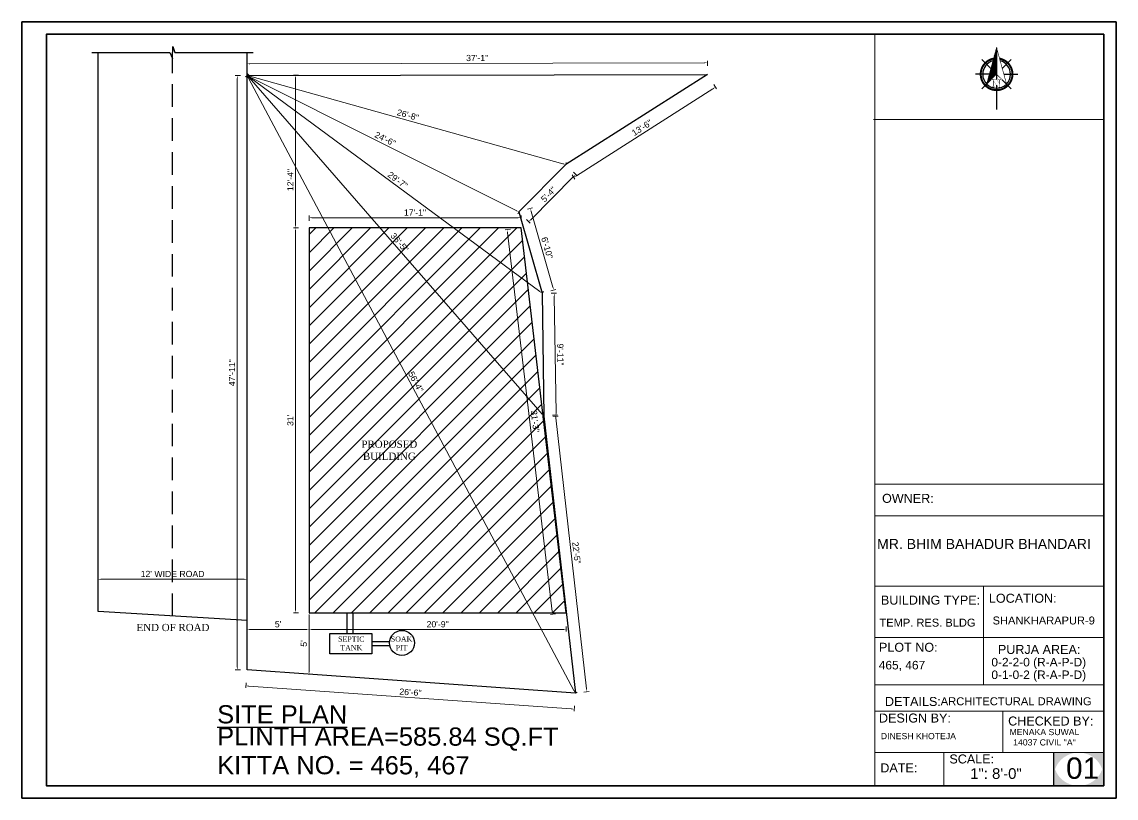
# Model space of a CAD drawing. Header units: inches. Extents: x 54699 to 80583, y -8431 to -3547.
# Drawn here: x 72546 to 73604, y -8431 to -7681 of the extents above; entities that cross this region are included whole.
import ezdxf

# ---------------------------------------------------------------- set-up
doc = ezdxf.new("R2010")
doc.units = ezdxf.units.IN
doc.header["$LTSCALE"] = 0.5
doc.header["$MEASUREMENT"] = 0
doc.header["$PDMODE"] = 66
doc.linetypes.add('HIDDEN2', pattern=[0.1875, 0.125, -0.0625])
for name, color, linetype, lineweight in [('Dimention', 5, 'Continuous', 20), ('Siteplan', 7, 'Continuous', 30), ('steps', 253, 'Continuous', 20), ('TEXT', 220, 'Continuous', 9), ('Toilet', 7, 'Continuous', 25)]:
    doc.layers.add(name, color=color, linetype=linetype, lineweight=lineweight)
doc.layers.add('Normal Wall', color=7, linetype='Continuous', lineweight=35, true_color=0xffaf89)
doc.layers.add('Rear Wall', color=7, linetype='Continuous', lineweight=20, true_color=0xd4e480)
doc.layers.add('plan wall', color=7, linetype='Continuous')
doc.layers.add('REBARS', color=5, linetype='Continuous')
doc.styles.add('Lettring Text', font='arial.ttf')
doc.styles.get("Standard").update_dxf_attribs({"font": 'arial.ttf'})
doc.styles.add('SwissBT', font='swiss.ttf', dxfattribs={"height": 12})
doc.dimstyles.new('Copy of Standard', dxfattribs={"dimtxt": 6, "dimasz": 2.875, "dimexe": 2, "dimexo": 4, "dimgap": 2, "dimtad": 1, "dimdec": 0, "dimrnd": 1, "dimzin": 0, "dimdsep": 46, "dimlunit": 4, "dimtxsty": 'Lettring Text', "dimcen": 0.1, "dimclrd": 7, "dimclre": 7, "dimclrt": 7, "dimazin": 0, "dimtfac": 0.645, "dimtdec": 0, "dimtmove": 1, "dimatfit": 0, "dimfxl": 3, "dimfxlon": 1, "dimtfillclr": 256, "dimtolj": 1, "dimtzin": 0, "dimlwd": -1, "dimlwe": -1, "dimarcsym": 2})

# ---------------------------------------------------------------- blocks, each defined once
blk = doc.blocks.new('*X743')
at = {"color": 0}
for p, q in [((145.96, -414.6), (147.62, -412.94)), ((146.16, -413.87), (147.62, -412.41)), ((146.36, -413.14), (147.62, -411.88)), ((146.55, -412.41), (147.62, -411.35)), ((146.75, -411.68), (147.62, -410.82)), ((146.95, -410.95), (147.62, -410.29)), ((147.15, -410.22), (147.62, -409.76)), ((147.35, -409.49), (147.62, -409.23)), ((147.55, -408.76), (147.62, -408.7)), ((143.76, -422.63), (147.62, -418.77)), ((143.96, -421.9), (147.62, -418.24)), ((144.16, -421.17), (147.62, -417.71)), ((144.36, -420.44), (147.62, -417.18)), ((144.56, -419.71), (147.62, -416.65)), ((144.76, -418.98), (147.62, -416.12)), ((144.96, -418.25), (147.62, -415.59)), ((145.16, -417.52), (147.62, -415.06)), ((145.36, -416.79), (147.62, -414.53)), ((145.56, -416.06), (147.62, -414)), ((145.76, -415.33), (147.62, -413.47)), ((142.76, -426.28), (147.62, -421.42)), ((142.96, -425.55), (147.62, -420.89)), ((143.16, -424.82), (147.62, -420.36)), ((143.36, -424.09), (147.62, -419.83)), ((143.56, -423.36), (147.62, -419.3))]:
    blk.add_line(p, q, dxfattribs=at)
blk = doc.blocks.new('NORTH_15')
for p, q in [((-2.87, 2.87), (-7.37, 7.37)), ((0, 3.66), (0, 10.62)), ((2.87, 2.87), (7.37, 7.37)), ((-13.37, 0), (2.72, 0)), ((5.49, 0), (17.83, 0)), ((-2.87, -2.87), (-7.37, -7.37)), ((0, -3.66), (0, -10.62)), ((2.87, -2.87), (7.37, -7.37))]:
    blk.add_line(p, q)
at = {"const_width": 1}
for points in [[(0, -8, 1), (0, 8, 0.359415), (-7.86, 1.52, 1)], [(-7.86, -1.52, 0.359415), (0, -8, 1)]]:
    blk.add_lwpolyline(points, format="xyb", dxfattribs=at)
for points, const_width in [([(4.96, -5.01), (-13.37, 0), (4.9, 5), (0, 0), (4.96, -5.01)], 0.3), ([(5.93, -1.55), (6, -1.55), (6.07, -1.54), (6.13, -1.53), (6.17, -1.52), (6.22, -1.51), (6.26, -1.49), (6.28, -1.47), (6.3, -1.45), (6.32, -1.42), (6.33, -1.39), (6.35, -1.34), (6.36, -1.29), (6.37, -1.23), (6.38, -1.16), (6.38, -1.08), (6.38, -1), (6.54, -1), (6.54, -2.34), (6.38, -2.34), (6.38, -2.3), (6.38, -2.23), (6.38, -2.16), (6.37, -2.09), (6.36, -2.04), (6.35, -1.99), (6.33, -1.95), (6.32, -1.91), (6.3, -1.88), (6.28, -1.86), (6.26, -1.83), (6.22, -1.81), (6.18, -1.8), (6.13, -1.78), (6.07, -1.77), (6.01, -1.76), (5.95, -1.76), (2.66, -1.76), (2.66, -2.34), (2.5, -2.34), (2.5, -0.16), (4.71, 1.44), (3.14, 1.44), (3.07, 1.44), (3, 1.43), (2.94, 1.42), (2.89, 1.41), (2.85, 1.4), (2.81, 1.38), (2.78, 1.36), (2.76, 1.34), (2.74, 1.31), (2.72, 1.27), (2.7, 1.22), (2.69, 1.17), (2.68, 1.11), (2.67, 1.04), (2.66, 0.97), (2.66, 0.89), (2.66, 0.87), (2.5, 0.87), (2.5, 2.21), (2.66, 2.21), (2.66, 2.17), (2.66, 2.09), (2.67, 2.03), (2.68, 1.97), (2.69, 1.91), (2.7, 1.86), (2.71, 1.82), (2.73, 1.78), (2.75, 1.76), (2.77, 1.74), (2.8, 1.72), (2.85, 1.7), (2.89, 1.68), (2.94, 1.67), (3, 1.66), (3.07, 1.66), (3.14, 1.66), (6.54, 1.66), (6.54, 0.75), (3.33, -1.55), (5.93, -1.55), (5.93, -1.55)], 0.1)]:
    blk.add_lwpolyline(points, dxfattribs=dict(const_width=const_width))
for start, end in [(90, 164.973), (270, 90), (195.027, 270)]:
    blk.add_arc((0, 0), 7, start, end)
at = {"rotation": 90}
blk.add_blockref('*X743', (-421.89, -147.62), dxfattribs=at)
blk = doc.blocks.new('A$C0BDB7EE9')
at = {"layer": 'Siteplan', "xscale": 2.999999999999779, "yscale": 2.999999999999779, "zscale": 2.999999999999779, "rotation": 247.8612575918487}
blk.add_blockref('NORTH_15', (20.2, 49.5), dxfattribs=at)
blk = doc.blocks.new('A$C327B4BBD')
at = {"layer": 'Dimention', "ltscale": 0.3, "xscale": 1.171875000000082, "yscale": 1.171875000000082, "zscale": 1.171875000000082, "rotation": 112.1387424081494}
blk.add_blockref('A$C0BDB7EE9', (16.1, 0), dxfattribs=at)
blk = doc.blocks.new('*D1208')
at = {"layer": 'Defpoints', "color": 0, "transparency": 16777216}
for p in [(72823.9, -7870.2), (72823.9, -7880.1), (73028.8, -7880.1)]:
    blk.add_point(p, dxfattribs=at)
at = {"layer": 'steps', "color": 7, "transparency": 16777216}
for p, q in [((72823.9, -7873.2), (72823.9, -7868.2)), ((73025.9, -7870.2), (72826.8, -7870.2)), ((73028.8, -7873.2), (73028.8, -7868.2))]:
    blk.add_line(p, q, dxfattribs=at)
for points in [[(72826.8, -7869.7), (72826.8, -7870.7), (72823.9, -7870.2)], [(73025.9, -7869.7), (73025.9, -7870.7), (73028.8, -7870.2)]]:
    blk.add_solid(points, dxfattribs=at)
at = {"layer": 'steps', "color": 7, "transparency": 16777216, "insert": (72926.3, -7865.2), "char_height": 6, "attachment_point": 5, "style": 'Lettring Text'}
blk.add_mtext('\\A1;17\'-1"', dxfattribs=at)
blk = doc.blocks.new('*D1209')
at = {"layer": 'Defpoints', "color": 0, "transparency": 16777216}
for p in [(72823.9, -7880.1), (72810.8, -8252.1), (72823.9, -8252.1)]:
    blk.add_point(p, dxfattribs=at)
at = {"layer": 'steps', "color": 7, "transparency": 16777216}
for p, q in [((72813.8, -7880.1), (72808.8, -7880.1)), ((72810.8, -7883), (72810.8, -8249.2)), ((72813.8, -8252.1), (72808.8, -8252.1))]:
    blk.add_line(p, q, dxfattribs=at)
for points in [[(72810.3, -7883), (72811.3, -7883), (72810.8, -7880.1)], [(72810.3, -8249.2), (72811.3, -8249.2), (72810.8, -8252.1)]]:
    blk.add_solid(points, dxfattribs=at)
at = {"layer": 'steps', "color": 7, "transparency": 16777216, "insert": (72805.8, -8066.1), "char_height": 6, "attachment_point": 5, "rotation": 90, "style": 'Lettring Text'}
blk.add_mtext("\\A1;31'", dxfattribs=at)
blk = doc.blocks.new('*D1210')
at = {"layer": 'Defpoints', "color": 0, "transparency": 16777216}
for p in [(72823.9, -8252.1), (73072.6, -8252.1), (73072.6, -8268.4)]:
    blk.add_point(p, dxfattribs=at)
at = {"layer": 'steps', "color": 7, "transparency": 16777216}
for p, q in [((72823.9, -8265.4), (72823.9, -8270.4)), ((72826.8, -8268.4), (73069.7, -8268.4)), ((73072.6, -8265.4), (73072.6, -8270.4))]:
    blk.add_line(p, q, dxfattribs=at)
for points in [[(72826.8, -8267.9), (72826.8, -8268.9), (72823.9, -8268.4)], [(73069.7, -8267.9), (73069.7, -8268.9), (73072.6, -8268.4)]]:
    blk.add_solid(points, dxfattribs=at)
at = {"layer": 'steps', "color": 7, "transparency": 16777216, "insert": (72948.2, -8263.3), "char_height": 6, "attachment_point": 5, "style": 'Lettring Text'}
blk.add_mtext('\\A1;20\'-9"', dxfattribs=at)
blk = doc.blocks.new('*D1211')
at = {"layer": 'Defpoints', "color": 0, "transparency": 16777216}
for p in [(73015.5, -7881.6), (73028.8, -7880.1), (73072.6, -8252.1)]:
    blk.add_point(p, dxfattribs=at)
at = {"layer": 'steps', "color": 7, "transparency": 16777216}
for p, q in [((73018.5, -7881.3), (73013.5, -7881.9)), ((73059, -8250.8), (73015.8, -7884.5)), ((73062.3, -8253.3), (73057.3, -8253.9))]:
    blk.add_line(p, q, dxfattribs=at)
for points in [[(73016.3, -7884.4), (73015.4, -7884.6), (73015.5, -7881.6)], [(73059.4, -8250.7), (73058.5, -8250.8), (73059.3, -8253.6)]]:
    blk.add_solid(points, dxfattribs=at)
at = {"layer": 'steps', "color": 7, "transparency": 16777216, "insert": (73042.4, -8067), "char_height": 6, "attachment_point": 5, "rotation": 276.7164, "style": 'Lettring Text'}
blk.add_mtext('\\A1;31\'-3"', dxfattribs=at)
blk = doc.blocks.new('*D1212')
at = {"layer": 'Defpoints', "color": 0, "transparency": 16777216}
for p in [(72763.9, -8307.5), (72762.8, -8322.9), (73081.4, -8329.9)]:
    blk.add_point(p, dxfattribs=at)
at = {"layer": 'steps', "color": 7, "transparency": 16777216}
for p, q in [((72763, -8319.9), (72762.7, -8324.9)), ((73077.4, -8345.1), (72765.7, -8323.1)), ((73080.5, -8342.3), (73080.2, -8347.3))]:
    blk.add_line(p, q, dxfattribs=at)
for points in [[(72765.7, -8322.6), (72765.6, -8323.6), (72762.8, -8322.9)], [(73077.5, -8344.7), (73077.4, -8345.6), (73080.3, -8345.3)]]:
    blk.add_solid(points, dxfattribs=at)
at = {"layer": 'steps', "color": 7, "transparency": 16777216, "insert": (72921.9, -8329.1), "char_height": 6, "attachment_point": 5, "rotation": 355.9627, "style": 'Lettring Text'}
blk.add_mtext('\\A1;26\'-6"', dxfattribs=at)
blk = doc.blocks.new('*D1213')
at = {"layer": 'Defpoints', "color": 0, "transparency": 16777216}
for p in [(72754.5, -7732.6), (72763.9, -7732.6), (72763.9, -8307.5)]:
    blk.add_point(p, dxfattribs=at)
at = {"layer": 'steps', "color": 7, "transparency": 16777216}
for p, q in [((72757.5, -7732.6), (72752.5, -7732.6)), ((72754.5, -8304.6), (72754.5, -7735.5)), ((72757.5, -8307.5), (72752.5, -8307.5))]:
    blk.add_line(p, q, dxfattribs=at)
for points in [[(72754, -7735.5), (72754.9, -7735.5), (72754.5, -7732.6)], [(72754, -8304.6), (72754.9, -8304.6), (72754.5, -8307.5)]]:
    blk.add_solid(points, dxfattribs=at)
at = {"layer": 'steps', "color": 7, "transparency": 16777216, "insert": (72749.4, -8020.1), "char_height": 6, "attachment_point": 5, "rotation": 90, "style": 'Lettring Text'}
blk.add_mtext('\\A1;47\'-11"', dxfattribs=at)
blk = doc.blocks.new('*D1214')
at = {"layer": 'Defpoints', "color": 0, "transparency": 16777216}
for p in [(73209, -7720.4), (72763.9, -7732.6), (73209, -7731.6)]:
    blk.add_point(p, dxfattribs=at)
at = {"layer": 'steps', "color": 7, "transparency": 16777216}
for p, q in [((72763.9, -7724.4), (72763.9, -7719.4)), ((72766.7, -7721.4), (73206.1, -7720.4)), ((73209, -7723.4), (73209, -7718.4))]:
    blk.add_line(p, q, dxfattribs=at)
for points in [[(72766.7, -7720.9), (72766.7, -7721.9), (72763.9, -7721.4)], [(73206.1, -7719.9), (73206.1, -7720.9), (73209, -7720.4)]]:
    blk.add_solid(points, dxfattribs=at)
at = {"layer": 'steps', "color": 7, "transparency": 16777216, "insert": (72986.4, -7715.8), "char_height": 6, "attachment_point": 5, "rotation": 0.1269, "style": 'Lettring Text'}
blk.add_mtext('\\A1;37\'-1"', dxfattribs=at)
blk = doc.blocks.new('*D1215')
at = {"layer": 'Defpoints', "color": 0, "transparency": 16777216}
for p in [(73209, -7731.6), (73072.1, -7818.8), (73079.9, -7831.1)]:
    blk.add_point(p, dxfattribs=at)
at = {"layer": 'steps', "color": 7, "transparency": 16777216}
for p, q in [((73215.2, -7741.4), (73217.9, -7745.6)), ((73214.4, -7745.5), (73082.3, -7829.6)), ((73078.3, -7828.6), (73081, -7832.8))]:
    blk.add_line(p, q, dxfattribs=at)
for points in [[(73214.2, -7745.1), (73214.7, -7745.9), (73216.8, -7743.9)], [(73082.1, -7829.2), (73082.6, -7830), (73079.9, -7831.1)]]:
    blk.add_solid(points, dxfattribs=at)
at = {"layer": 'steps', "color": 7, "transparency": 16777216, "insert": (73145.7, -7783.2), "char_height": 6, "attachment_point": 5, "rotation": 32.4916, "style": 'Lettring Text'}
blk.add_mtext('\\A1;13\'-6"', dxfattribs=at)
blk = doc.blocks.new('*D1216')
at = {"layer": 'Defpoints', "color": 0, "transparency": 16777216}
for p in [(73072.1, -7818.8), (73026.6, -7864.5), (73036.2, -7874.1)]:
    blk.add_point(p, dxfattribs=at)
at = {"layer": 'steps', "color": 7, "transparency": 16777216}
for p, q in [((73079.6, -7826.3), (73083.2, -7829.8)), ((73079.7, -7830.5), (73038.3, -7872.1)), ((73034.1, -7872), (73037.7, -7875.6))]:
    blk.add_line(p, q, dxfattribs=at)
for points in [[(73079.4, -7830.1), (73080.1, -7830.8), (73081.7, -7828.4)], [(73037.9, -7871.8), (73038.6, -7872.4), (73036.2, -7874.1)]]:
    blk.add_solid(points, dxfattribs=at)
at = {"layer": 'steps', "color": 7, "transparency": 16777216, "insert": (73055.4, -7847.7), "char_height": 6, "attachment_point": 5, "rotation": 45.1274, "style": 'Lettring Text'}
blk.add_mtext('\\A1;5\'-4"', dxfattribs=at)
blk = doc.blocks.new('*D1217')
at = {"layer": 'Defpoints', "color": 0, "transparency": 16777216}
for p in [(73026.6, -7864.5), (73049.2, -7943.3), (73060.5, -7940)]:
    blk.add_point(p, dxfattribs=at)
at = {"layer": 'steps', "color": 7, "transparency": 16777216}
for p, q in [((73035, -7862.1), (73039.8, -7860.8)), ((73038.6, -7864.1), (73059.7, -7937.3)), ((73057.6, -7940.9), (73062.4, -7939.5))]:
    blk.add_line(p, q, dxfattribs=at)
for points in [[(73039.1, -7863.9), (73038.2, -7864.2), (73037.8, -7861.3)], [(73060.1, -7937.1), (73059.2, -7937.4), (73060.5, -7940)]]:
    blk.add_solid(points, dxfattribs=at)
at = {"layer": 'steps', "color": 7, "transparency": 16777216, "insert": (73054, -7899.3), "char_height": 6, "attachment_point": 5, "rotation": 286.0454, "style": 'Lettring Text'}
blk.add_mtext('\\A1;6\'-10"', dxfattribs=at)
blk = doc.blocks.new('*D1218')
at = {"layer": 'Defpoints', "color": 0, "transparency": 16777216}
for p in [(73049.2, -7943.3), (73062.7, -8062), (73051, -8062.2)]:
    blk.add_point(p, dxfattribs=at)
at = {"layer": 'steps', "color": 7, "transparency": 16777216}
for p, q in [((73058, -7943.1), (73063, -7943.1)), ((73061, -7946), (73062.7, -8059.1)), ((73059.7, -8062), (73064.7, -8062))]:
    blk.add_line(p, q, dxfattribs=at)
for points in [[(73061.5, -7946), (73060.5, -7946), (73061, -7943.1)], [(73063.2, -8059.1), (73062.2, -8059.1), (73062.7, -8062)]]:
    blk.add_solid(points, dxfattribs=at)
at = {"layer": 'steps', "color": 7, "transparency": 16777216, "insert": (73066.9, -8002.5), "char_height": 6, "attachment_point": 5, "rotation": 270.8525, "style": 'Lettring Text'}
blk.add_mtext('\\A1;9\'-11"', dxfattribs=at)
blk = doc.blocks.new('*D1219')
at = {"layer": 'Defpoints', "color": 0, "transparency": 16777216}
for p in [(73051, -8062.2), (73081.4, -8329.9), (73092.6, -8328.6)]:
    blk.add_point(p, dxfattribs=at)
at = {"layer": 'steps', "color": 7, "transparency": 16777216}
for p, q in [((73059.2, -8061.2), (73064.2, -8060.7)), ((73062.5, -8063.8), (73092.2, -8325.8)), ((73089.6, -8329), (73094.6, -8328.4))]:
    blk.add_line(p, q, dxfattribs=at)
for points in [[(73063, -8063.7), (73062, -8063.8), (73062.2, -8060.9)], [(73092.7, -8325.7), (73091.8, -8325.8), (73092.6, -8328.6)]]:
    blk.add_solid(points, dxfattribs=at)
at = {"layer": 'steps', "color": 7, "transparency": 16777216, "insert": (73082.4, -8194.2), "char_height": 6, "attachment_point": 5, "rotation": 276.4761, "style": 'Lettring Text'}
blk.add_mtext('\\A1;22\'-5"', dxfattribs=at)
blk = doc.blocks.new('*D1204')
at = {"layer": 'Defpoints', "color": 0, "transparency": 16777216}
for p in [(72763.9, -7732.6), (73072.1, -7818.8), (73072.1, -7818.8)]:
    blk.add_point(p, dxfattribs=at)
at = {"layer": 'steps', "color": 7, "transparency": 16777216}
for p, q in [((72763.9, -7732.6), (72764.4, -7730.7)), ((72766.6, -7733.4), (73069.3, -7818.1)), ((73072.1, -7818.8), (73072.6, -7816.9))]:
    blk.add_line(p, q, dxfattribs=at)
for points in [[(72766.8, -7732.9), (72766.5, -7733.9), (72763.9, -7732.6)], [(73069.5, -7817.6), (73069.2, -7818.5), (73072.1, -7818.8)]]:
    blk.add_solid(points, dxfattribs=at)
at = {"layer": 'steps', "color": 7, "transparency": 16777216, "insert": (72919.4, -7770.9), "char_height": 6, "attachment_point": 5, "rotation": 344.3733, "style": 'Lettring Text'}
blk.add_mtext('\\A1;26\'-8"', dxfattribs=at)
blk = doc.blocks.new('*D1205')
at = {"layer": 'Defpoints', "color": 0, "transparency": 16777216}
for p in [(72763.9, -7732.6), (73026.6, -7864.5), (73026.6, -7864.5)]:
    blk.add_point(p, dxfattribs=at)
at = {"layer": 'steps', "color": 7, "transparency": 16777216}
for p, q in [((72763.9, -7732.6), (72763, -7734.4)), ((72766.4, -7733.9), (73024, -7863.3)), ((73026.6, -7864.5), (73025.7, -7866.3))]:
    blk.add_line(p, q, dxfattribs=at)
for points in [[(72766.7, -7733.5), (72766.2, -7734.3), (72763.9, -7732.6)], [(73024.2, -7862.8), (73023.8, -7863.7), (73026.6, -7864.5)]]:
    blk.add_solid(points, dxfattribs=at)
at = {"layer": 'steps', "color": 7, "transparency": 16777216, "insert": (72897.5, -7794.1), "char_height": 6, "attachment_point": 5, "rotation": 333.3366, "style": 'Lettring Text'}
blk.add_mtext('\\A1;24\'-6"', dxfattribs=at)
blk = doc.blocks.new('*D1207')
at = {"layer": 'Defpoints', "color": 0, "transparency": 16777216}
for p in [(72763.9, -7732.6), (73049.2, -7943.3), (73049.2, -7943.3)]:
    blk.add_point(p, dxfattribs=at)
at = {"layer": 'steps', "color": 7, "transparency": 16777216}
for p, q in [((72763.9, -7732.6), (72765.1, -7731)), ((72766.2, -7734.3), (73046.9, -7941.6)), ((73049.2, -7943.3), (73050.4, -7941.7))]:
    blk.add_line(p, q, dxfattribs=at)
for points in [[(72766.5, -7733.9), (72765.9, -7734.7), (72763.9, -7732.6)], [(73047.2, -7941.2), (73046.6, -7941.9), (73049.2, -7943.3)]]:
    blk.add_solid(points, dxfattribs=at)
at = {"layer": 'steps', "color": 7, "transparency": 16777216, "insert": (72909.6, -7833.9), "char_height": 6, "attachment_point": 5, "rotation": 323.5657, "style": 'Lettring Text'}
blk.add_mtext('\\A1;29\'-7"', dxfattribs=at)
blk = doc.blocks.new('*D1222')
at = {"layer": 'Defpoints', "color": 0, "transparency": 16777216}
for p in [(72763.9, -7732.6), (73051, -8062.2), (73051, -8062.2)]:
    blk.add_point(p, dxfattribs=at)
at = {"layer": 'steps', "color": 7, "transparency": 16777216}
for p, q in [((72763.9, -7732.6), (72762.4, -7733.9)), ((72765.8, -7734.8), (73049.1, -8060)), ((73051, -8062.2), (73049.5, -8063.5))]:
    blk.add_line(p, q, dxfattribs=at)
for points in [[(72766.1, -7734.5), (72765.4, -7735.1), (72763.9, -7732.6)], [(73049.5, -8059.7), (73048.8, -8060.3), (73051, -8062.2)]]:
    blk.add_solid(points, dxfattribs=at)
at = {"layer": 'steps', "color": 7, "transparency": 16777216, "insert": (72911.3, -7894.1), "char_height": 6, "attachment_point": 5, "rotation": 311.0653, "style": 'Lettring Text'}
blk.add_mtext('\\A1;36\'-5"', dxfattribs=at)
blk = doc.blocks.new('*D1223')
at = {"layer": 'Defpoints', "color": 0, "transparency": 16777216}
for p in [(72763.9, -7732.6), (72763.9, -7732.6), (73081.4, -8329.9)]:
    blk.add_point(p, dxfattribs=at)
at = {"layer": 'steps', "color": 7, "transparency": 16777216}
for p, q in [((72763.9, -7732.6), (72765.6, -7731.7)), ((73080, -8327.4), (72765.2, -7735.2)), ((73081.4, -8329.9), (73083.2, -8329))]:
    blk.add_line(p, q, dxfattribs=at)
for points in [[(72765.7, -7734.9), (72764.8, -7735.4), (72763.9, -7732.6)], [(73080.5, -8327.1), (73079.6, -8327.6), (73081.4, -8329.9)]]:
    blk.add_solid(points, dxfattribs=at)
at = {"layer": 'steps', "color": 7, "transparency": 16777216, "insert": (72927.1, -8028.9), "char_height": 6, "attachment_point": 5, "rotation": 297.9951, "style": 'Lettring Text'}
blk.add_mtext('\\A1;56\'-4"', dxfattribs=at)
blk = doc.blocks.new('*D1220')
at = {"layer": 'Defpoints', "color": 0, "transparency": 16777216}
for p in [(72619.9, -8219.8), (72619.9, -8251.1), (72763.9, -8259.5)]:
    blk.add_point(p, dxfattribs=at)
at = {"layer": 'steps', "color": 7, "transparency": 16777216}
for p, q in [((72619.9, -8222.8), (72619.9, -8217.8)), ((72761, -8219.8), (72622.8, -8219.8)), ((72763.9, -8222.8), (72763.9, -8217.8))]:
    blk.add_line(p, q, dxfattribs=at)
for points in [[(72622.8, -8219.3), (72622.8, -8220.3), (72619.9, -8219.8)], [(72761, -8219.3), (72761, -8220.3), (72763.9, -8219.8)]]:
    blk.add_solid(points, dxfattribs=at)
at = {"layer": 'steps', "color": 7, "transparency": 16777216, "insert": (72691.9, -8214.7), "char_height": 6, "attachment_point": 5, "style": 'Lettring Text'}
blk.add_mtext("\\A1;12' WIDE ROAD", dxfattribs=at)
blk = doc.blocks.new('*D1221')
at = {"layer": 'Defpoints', "color": 0, "transparency": 16777216}
for p in [(72763.9, -8252.1), (72823.9, -8252.1), (72763.9, -8268.4)]:
    blk.add_point(p, dxfattribs=at)
at = {"layer": 'steps', "color": 7, "transparency": 16777216}
for p, q in [((72763.9, -8265.4), (72763.9, -8270.4)), ((72821, -8268.4), (72766.8, -8268.4)), ((72823.9, -8265.4), (72823.9, -8270.4))]:
    blk.add_line(p, q, dxfattribs=at)
for points in [[(72766.8, -8267.9), (72766.8, -8268.9), (72763.9, -8268.4)], [(72821, -8267.9), (72821, -8268.9), (72823.9, -8268.4)]]:
    blk.add_solid(points, dxfattribs=at)
at = {"layer": 'steps', "color": 7, "transparency": 16777216, "insert": (72793.9, -8263.3), "char_height": 6, "attachment_point": 5, "style": 'Lettring Text'}
blk.add_mtext("\\A1;5'", dxfattribs=at)
blk = doc.blocks.new('*D1206')
at = {"layer": 'Defpoints', "color": 0, "transparency": 16777216}
for p in [(72823.9, -8252.1), (72823.9, -8311.7), (72823.9, -8311.7)]:
    blk.add_point(p, dxfattribs=at)
at = {"layer": 'steps', "color": 7, "transparency": 16777216}
for p, q in [((72823.9, -8252.1), (72825.9, -8252.1)), ((72823.9, -8255), (72823.9, -8308.9)), ((72823.9, -8311.7), (72825.9, -8311.7))]:
    blk.add_line(p, q, dxfattribs=at)
for points in [[(72823.4, -8255), (72824.4, -8255), (72823.9, -8252.1)], [(72823.4, -8308.9), (72824.4, -8308.9), (72823.9, -8311.7)]]:
    blk.add_solid(points, dxfattribs=at)
at = {"layer": 'steps', "color": 7, "transparency": 16777216, "insert": (72818.8, -8281.9), "char_height": 6, "attachment_point": 5, "rotation": 90, "style": 'Lettring Text'}
blk.add_mtext("\\A1;5'", dxfattribs=at)
blk = doc.blocks.new('*D1224')
at = {"layer": 'Defpoints', "color": 0, "transparency": 16777216}
for p in [(72810.8, -7732.5), (72823.6, -7732.5), (72823.9, -7880.1)]:
    blk.add_point(p, dxfattribs=at)
at = {"layer": 'steps', "color": 7, "transparency": 16777216}
for p, q in [((72813.8, -7732.5), (72808.8, -7732.5)), ((72810.8, -7877.2), (72810.8, -7735.4)), ((72813.8, -7880.1), (72808.8, -7880.1))]:
    blk.add_line(p, q, dxfattribs=at)
for points in [[(72810.3, -7735.4), (72811.3, -7735.4), (72810.8, -7732.5)], [(72810.3, -7877.2), (72811.3, -7877.2), (72810.8, -7880.1)]]:
    blk.add_solid(points, dxfattribs=at)
at = {"layer": 'steps', "color": 7, "transparency": 16777216, "insert": (72805.8, -7833.8), "char_height": 6, "attachment_point": 5, "rotation": 90, "style": 'Lettring Text'}
blk.add_mtext('\\A1;12\'-4"', dxfattribs=at)

msp = doc.modelspace()

# ---------------------------------------------------------------- hatches: boundary and pattern name
msp.add_hatch(color=0).paths.add_polyline_path([(73592.3, -8387.4), (73568, -8387.4, -0.414214), (73592.3, -8411.7)])
at = {"layer": 'steps', "ltscale": 0.3, "transparency": 33554623}
h = msp.add_hatch(dxfattribs=at)
h.set_pattern_fill('ANSI31', scale=100)
h.set_pattern_definition([(45, (-342.23, -3111.768), (-8.8388348, 8.8388348), [])])
h.paths.add_polyline_path([(73072.6, -8252.1), (73028.8, -7880.1), (72823.9, -7880.1), (72823.9, -8252.1)])
h.paths.add_polyline_path([(72898.6, -7889), (72914.6, -7907.3), (72923.9, -7899.2), (72907.9, -7880.9)], flags=24)
h.paths.add_polyline_path([(73034.8, -8055.7), (73037.7, -8079.9), (73050, -8078.4), (73047.1, -8054.3)], flags=24)
h.paths.add_polyline_path([(72915.9, -8021.1), (72927.3, -8042.6), (72938.3, -8036.8), (72926.8, -8015.3)], flags=24)
h.paths.add_polyline_path([(72873.5, -8108.3), (72929.8, -8108.3), (72929.8, -8081.7), (72873.5, -8081.7)], flags=24)
at = {"layer": 'TEXT'}
for points in [[(73568, -8387.4), (73543.7, -8387.4), (73543.7, -8411.7, -0.414214)], [(73568, -8387.4), (73543.7, -8387.4), (73543.7, -8411.7, -0.414214)], [(73592.3, -8387.4), (73568, -8387.4, -0.414214), (73592.3, -8411.7)], [(73543.7, -8395.2), (73543.7, -8419.5), (73568, -8419.5, -0.414214)], [(73543.7, -8395.2), (73543.7, -8419.5), (73568, -8419.5, -0.414214)], [(73592.3, -8395.2, -0.414214), (73568, -8419.5), (73592.3, -8419.5)], [(73592.3, -8395.2, -0.414214), (73568, -8419.5), (73592.3, -8419.5)]]:
    msp.add_hatch(color=0, dxfattribs=at).paths.add_polyline_path(points)

# ---------------------------------------------------------------- linework, layer by layer
at = {"color": 0}
msp.add_line((73543.7, -8387.4), (73543.7, -8419.5), dxfattribs=at)
msp.add_line((73543.7, -8387.4), (73543.7, -8419.5), dxfattribs=at)
at = {"layer": 'Normal Wall'}
for points in [[(72546.2, -7680.9), (73604.2, -7680.9), (73604.2, -8431.4), (72546.2, -8431.4)], [(72546.2, -7680.9), (73604.2, -7680.9), (73604.2, -8431.4), (72546.2, -8431.4)], [(73592.3, -7692.8), (72570, -7692.8), (72570, -8419.5), (73592.3, -8419.5)], [(73592.3, -7692.8), (72570, -7692.8), (72570, -8419.5), (73592.3, -8419.5)]]:
    msp.add_lwpolyline(points, close=True, dxfattribs=at)
at = {"layer": 'Rear Wall'}
for p, q in [((73370.9, -8137), (73370.9, -7692.8)), ((73369.7, -7775.1), (73592.3, -7775.1)), ((73370.9, -8127.8), (73592.3, -8127.8)), ((73370.9, -8127.8), (73592.3, -8127.8)), ((73370.9, -8127.8), (73592.3, -8127.8)), ((73370.9, -8127.8), (73592.3, -8127.8)), ((73370.9, -8158.6), (73592.3, -8158.6)), ((73370.9, -8158.6), (73592.3, -8158.6)), ((73370.9, -8226.6), (73592.3, -8226.6)), ((73370.9, -8226.6), (73592.3, -8226.6)), ((73476.1, -8226.6), (73476.1, -8312.5)), ((73476.1, -8226.6), (73476.1, -8321.8)), ((73370.9, -8276.1), (73592.3, -8276.1)), ((73370.9, -8276.1), (73592.3, -8276.1)), ((73370.9, -8321.8), (73592.3, -8321.8)), ((73370.9, -8347.2), (73592.3, -8347.2)), ((73370.9, -8347.2), (73592.3, -8347.2)), ((73494.7, -8387.4), (73494.7, -8347.2)), ((73494.7, -8387.4), (73494.7, -8347.2)), ((73370.9, -8387.4), (73592.3, -8387.4)), ((73370.9, -8387.4), (73592.3, -8387.4)), ((73437.6, -8387.4), (73437.6, -8419.5)), ((73437.6, -8387.4), (73437.6, -8419.5))]:
    msp.add_line(p, q, dxfattribs=at)
msp.add_lwpolyline([(73370.9, -8127.8), (73592.3, -8127.8), (73592.3, -8419.5), (73370.9, -8419.5)], close=True, dxfattribs=at)
msp.add_lwpolyline([(73370.9, -8127.8), (73592.3, -8127.8), (73592.3, -8419.5), (73370.9, -8419.5)], close=True, dxfattribs=at)
at = {"layer": 'Toilet'}
for p, q in [((72619.9, -8251.1), (72619.9, -7710.4)), ((72763.9, -7732.6), (72763.9, -7710.4)), ((72763.9, -7732.6), (73209, -7731.6)), ((72763.9, -8307.5), (72763.9, -7732.6)), ((73209, -7731.6), (73072.1, -7818.8)), ((73072.1, -7818.8), (73026.6, -7864.5)), ((73026.6, -7864.5), (73049.2, -7943.3)), ((73049.2, -7943.3), (73051, -8062.2)), ((73051, -8062.2), (73081.4, -8329.9)), ((72763.9, -8259.5), (72619.9, -8251.1)), ((72860.6, -8272.1), (72860.6, -8252.1)), ((72866.6, -8272.1), (72866.6, -8252.1)), ((72884.5, -8279.9), (72901.6, -8279.9)), ((72884.5, -8283.9), (72901.9, -8283.9)), ((73081.4, -8329.9), (72763.9, -8307.5))]:
    msp.add_line(p, q, dxfattribs=at)
at = {"layer": 'Toilet', "linetype": 'HIDDEN2', "ltscale": 350}
msp.add_line((72691.9, -8255.3), (72691.9, -7710.4), dxfattribs=at)
at = {"layer": 'Toilet', "linetype": 'Continuous'}
msp.add_lwpolyline([(72613.9, -7710.4), (72689.4, -7710.4), (72691.9, -7716.4), (72692, -7704.6), (72694.1, -7710.4), (72769.9, -7710.4)], dxfattribs=at)
at = {"layer": 'Toilet'}
for points in [[(73028.8, -7880.1), (72823.9, -7880.1), (72823.9, -8252.1), (73072.6, -8252.1)], [(72844.1, -8272.1), (72884.5, -8272.1), (72884.5, -8291.8), (72844.1, -8291.8)]]:
    msp.add_lwpolyline(points, close=True, dxfattribs=at)
msp.add_circle((72913.7, -8281.3), 12.1, dxfattribs=at)

# ---------------------------------------------------------------- block references
at = {"layer": 'REBARS', "xscale": 0.5459999999999999, "yscale": 0.5459999999999999, "zscale": 0.5459999999999999, "rotation": 270}
msp.add_blockref('A$C327B4BBD', (73488.6, -7756.9), dxfattribs=at)

# ---------------------------------------------------------------- texts
at = {"color": 0}
for s, p in [('OWNER:', (73377.9, -8145.9)), ('LOCATION:', (73481.2, -8242.5))]:
    msp.add_text(s, height=8.7, dxfattribs=at).set_placement(p)
at = {"layer": 'plan wall', "ltscale": 3, "char_height": 17.612, "attachment_point": 7, "rotation": 359.9411}
for s, insert in [('{\\LSITE PLAN}', (72735, -8359.4)), ('{\\fArial TUR|b0|i0|c162|p34;PLINTH AREA=}585.84{\\fArial TUR|b0|i0|c162|p34; SQ.FT}', (72735, -8385.3)), ('KITTA NO. {\\fArial TUR|b0|i0|c162|p34;=} 465, 467', (72735, -8411.5))]:
    msp.add_mtext(s, dxfattribs=dict(at, insert=insert))
at = {"layer": 'steps', "color": 7, "ltscale": 0.3, "attachment_point": 2}
for s, insert, char_height, width in [('{\\fTimes New Roman|b0|i0|c0|p18;PROPOSED\\PBUILDING}', (72901.5, -8085.7), 7, 72.819), ('{\\fTimes New Roman|b0|i0|c0|p18;END OF ROAD}', (72692.3, -8262.9), 7, 108.201), ('{\\fTimes New Roman|b0|i0|c0|p18;SEPTIC \\PTANK}', (72864.7, -8275.1), 5, 55.268), ('{\\fTimes New Roman|b0|i0|c0|p18;SOAK\\PPIT}', (72913.3, -8275.1), 5, 55.268)]:
    msp.add_mtext(s, dxfattribs=dict(at, insert=insert, char_height=char_height, width=width))
at = {"layer": 'TEXT', "color": 0}
for s, height, p in [('OWNER:', 8.7, (73377.9, -8145.9)), ('LOCATION:', 8.7, (73481.2, -8242.5)), ('CHECKED BY:', 8.704, (73499.8, -8361.2)), ('CHECKED BY:', 8.704, (73499.8, -8361.2)), ('SCALE:', 8.7, (73443, -8397.9)), ('SCALE:', 8.7, (73443, -8397.9))]:
    msp.add_text(s, height=height, dxfattribs=at).set_placement(p)
at = {"layer": 'TEXT', "color": 0, "linetype": 'ByBlock', "style": 'SwissBT'}
for s, insert, char_height, width, attachment_point in [('MR. BHIM BAHADUR BHANDARI', (73476.4, -8180.8), 9.72, 229.433, 2), ('ARCHITECTURAL DRAWING', (73434.6, -8333.9), 7.74, 268.532, 1), ('DINESH KHOTEJA', (73376.7, -8368.4), 6, 201.528, 1), ('MENAKA SUWAL\\P14037 CIVIL "A"', (73534.9, -8364.5), 6, 88.549, 2)]:
    msp.add_mtext(s, dxfattribs=dict(at, insert=insert, char_height=char_height, width=width, attachment_point=attachment_point))
at = {"layer": 'TEXT', "color": 0, "attachment_point": 1}
for s, insert, char_height, width in [('BUILDING TYPE:', (73376.8, -8235.6), 8.704, 148.555), ('BUILDING TYPE:', (73376.8, -8235.6), 8.704, 148.555), ('PLOT NO: ', (73374.9, -8281.2), 8.7, 138.027), ('PLOT NO: ', (73374.9, -8281.2), 8.7, 138.027), ('PURJA AREA:', (73489.9, -8283.3), 8.704, 197.582), ('PURJA AREA:', (73489.9, -8283.3), 8.704, 197.582), ('DETAILS: ', (73380.7, -8333.6), 8.7, 138.027), ('DESIGN BY:', (73374.9, -8349.6), 8.7, 138.027), ('DESIGN BY:', (73374.9, -8349.6), 8.7, 138.027), ('DATE:', (73376.2, -8397.8), 8.7, 34.818)]:
    msp.add_mtext(s, dxfattribs=dict(at, insert=insert, char_height=char_height, width=width))
at = {"layer": 'TEXT', "color": 0, "linetype": 'ByBlock', "insert": (73375.4, -8257.9), "char_height": 7.671, "width": 381.035, "attachment_point": 1}
msp.add_mtext('TEMP. RES. BLDG', dxfattribs=at)
at = {"layer": 'TEXT', "color": 0, "linetype": 'ByBlock', "insert": (73484.8, -8255.8), "char_height": 7.671, "attachment_point": 1}
msp.add_mtext_dynamic_manual_height_columns('SHANKHARAPUR-9', width=381.035, gutter_width=1.53, heights=[0], dxfattribs=at)
at = {"layer": 'TEXT', "color": 0, "style": 'SwissBT'}
for s, insert, char_height, width, attachment_point in [('465, 467', (73374.7, -8298.7), 8.26, 163.214, 1), ('0-2-2-0 (R-A-P-D)', (73529.4, -8295.8), 8.256, 163.214, 2), ('0-1-0-2 (R-A-P-D)', (73529.4, -8308), 8.256, 163.214, 2), ('01', (73555.8, -8392.1), 20.64, 20.158, 1)]:
    msp.add_mtext(s, dxfattribs=dict(at, insert=insert, char_height=char_height, width=width, attachment_point=attachment_point))
at = {"layer": 'TEXT', "color": 0, "ltscale": 0.5, "insert": (73463.1, -8402.5), "char_height": 10.32, "width": 127.534, "attachment_point": 1, "style": 'SwissBT'}
msp.add_mtext('1": 8\'-0"', dxfattribs=at)
msp.add_mtext('1": 8\'-0"', dxfattribs=at)

# ---------------------------------------------------------------- dimensions: what is measured, and where the dimension line sits
at = {"layer": 'steps'}
for p1, p2, distance, picture, middle in [((72763.9, -7732.6), (73209, -7731.6), 11.2, '*D1214', (72986.4, -7715.8)), ((72763.9, -7732.6), (73051, -8062.2), 0, '*D1222', (72911.3, -7894.1)), ((72763.9, -7732.6), (73026.6, -7864.5), 0, '*D1205', (72897.5, -7794.1)), ((72763.9, -7732.6), (73072.1, -7818.8), 0, '*D1204', (72919.4, -7770.9)), ((72763.9, -7732.6), (73049.2, -7943.3), 0, '*D1207', (72909.6, -7833.9)), ((73081.4, -8329.9), (72763.9, -7732.6), 0, '*D1223', (72927.1, -8028.9)), ((73209, -7731.6), (73072.1, -7818.8), 14.6, '*D1215', (73145.7, -7783.2)), ((73072.1, -7818.8), (73026.6, -7864.5), 13.6, '*D1216', (73055.4, -7847.7)), ((73026.6, -7864.5), (73049.2, -7943.3), 11.7, '*D1217', (73054, -7899.3)), ((73072.6, -8252.1), (73028.8, -7880.1), 13.3, '*D1211', (73042.4, -8067)), ((73049.2, -7943.3), (73051, -8062.2), 11.7, '*D1218', (73066.9, -8002.5)), ((73051, -8062.2), (73081.4, -8329.9), 11.2, '*D1219', (73082.4, -8194.2)), ((73081.4, -8329.9), (72763.9, -8307.5), 15.5, '*D1212', (72921.9, -8329.1))]:
    dim = msp.add_aligned_dim(p1=p1, p2=p2, distance=distance, dimstyle='Copy of Standard', dxfattribs=at)
    dim.commit()
    dim.dimension.update_dxf_attribs({"geometry": picture, "text_midpoint": middle})
for base, p1, p2, picture, middle in [((72754.5, -7732.6), (72763.9, -8307.5), (72763.9, -7732.6), '*D1213', (72749.4, -8020.1)), ((72810.8, -8252.1), (72823.9, -7880.1), (72823.9, -8252.1), '*D1209', (72805.8, -8066.1)), ((72823.9, -8311.7), (72823.9, -8252.1), (72823.9, -8311.7), '*D1206', (72818.8, -8281.9))]:
    dim = msp.add_linear_dim(base=base, p1=p1, p2=p2, angle=90, dimstyle='Copy of Standard', dxfattribs=at)
    dim.commit()
    dim.dimension.update_dxf_attribs({"geometry": picture, "text_midpoint": middle})
dim = msp.add_linear_dim(base=(72810.8, -7732.5), p1=(72823.9, -7880.1), p2=(72823.6, -7732.5), angle=90, dimstyle='Copy of Standard', dxfattribs=at)
dim.commit()
dim.dimension.update_dxf_attribs({"geometry": '*D1224', "text_midpoint": (72810.8, -7833.8), "dimtype": 160})
for base, p1, p2, picture, middle in [((72823.9, -7870.2), (73028.8, -7880.1), (72823.9, -7880.1), '*D1208', (72926.3, -7865.2)), ((72763.9, -8268.4), (72823.9, -8252.1), (72763.9, -8252.1), '*D1221', (72793.9, -8263.3)), ((73072.6, -8268.4), (72823.9, -8252.1), (73072.6, -8252.1), '*D1210', (72948.2, -8263.3))]:
    dim = msp.add_linear_dim(base=base, p1=p1, p2=p2, dimstyle='Copy of Standard', dxfattribs=at)
    dim.commit()
    dim.dimension.update_dxf_attribs({"geometry": picture, "text_midpoint": middle})
dim = msp.add_linear_dim(base=(72619.9, -8219.8), p1=(72763.9, -8259.5), p2=(72619.9, -8251.1), text="12' WIDE ROAD", dimstyle='Copy of Standard', dxfattribs=at)
dim.commit()
dim.dimension.update_dxf_attribs({"geometry": '*D1220', "text_midpoint": (72691.9, -8214.7)})

doc.saveas('drawing.dxf')
